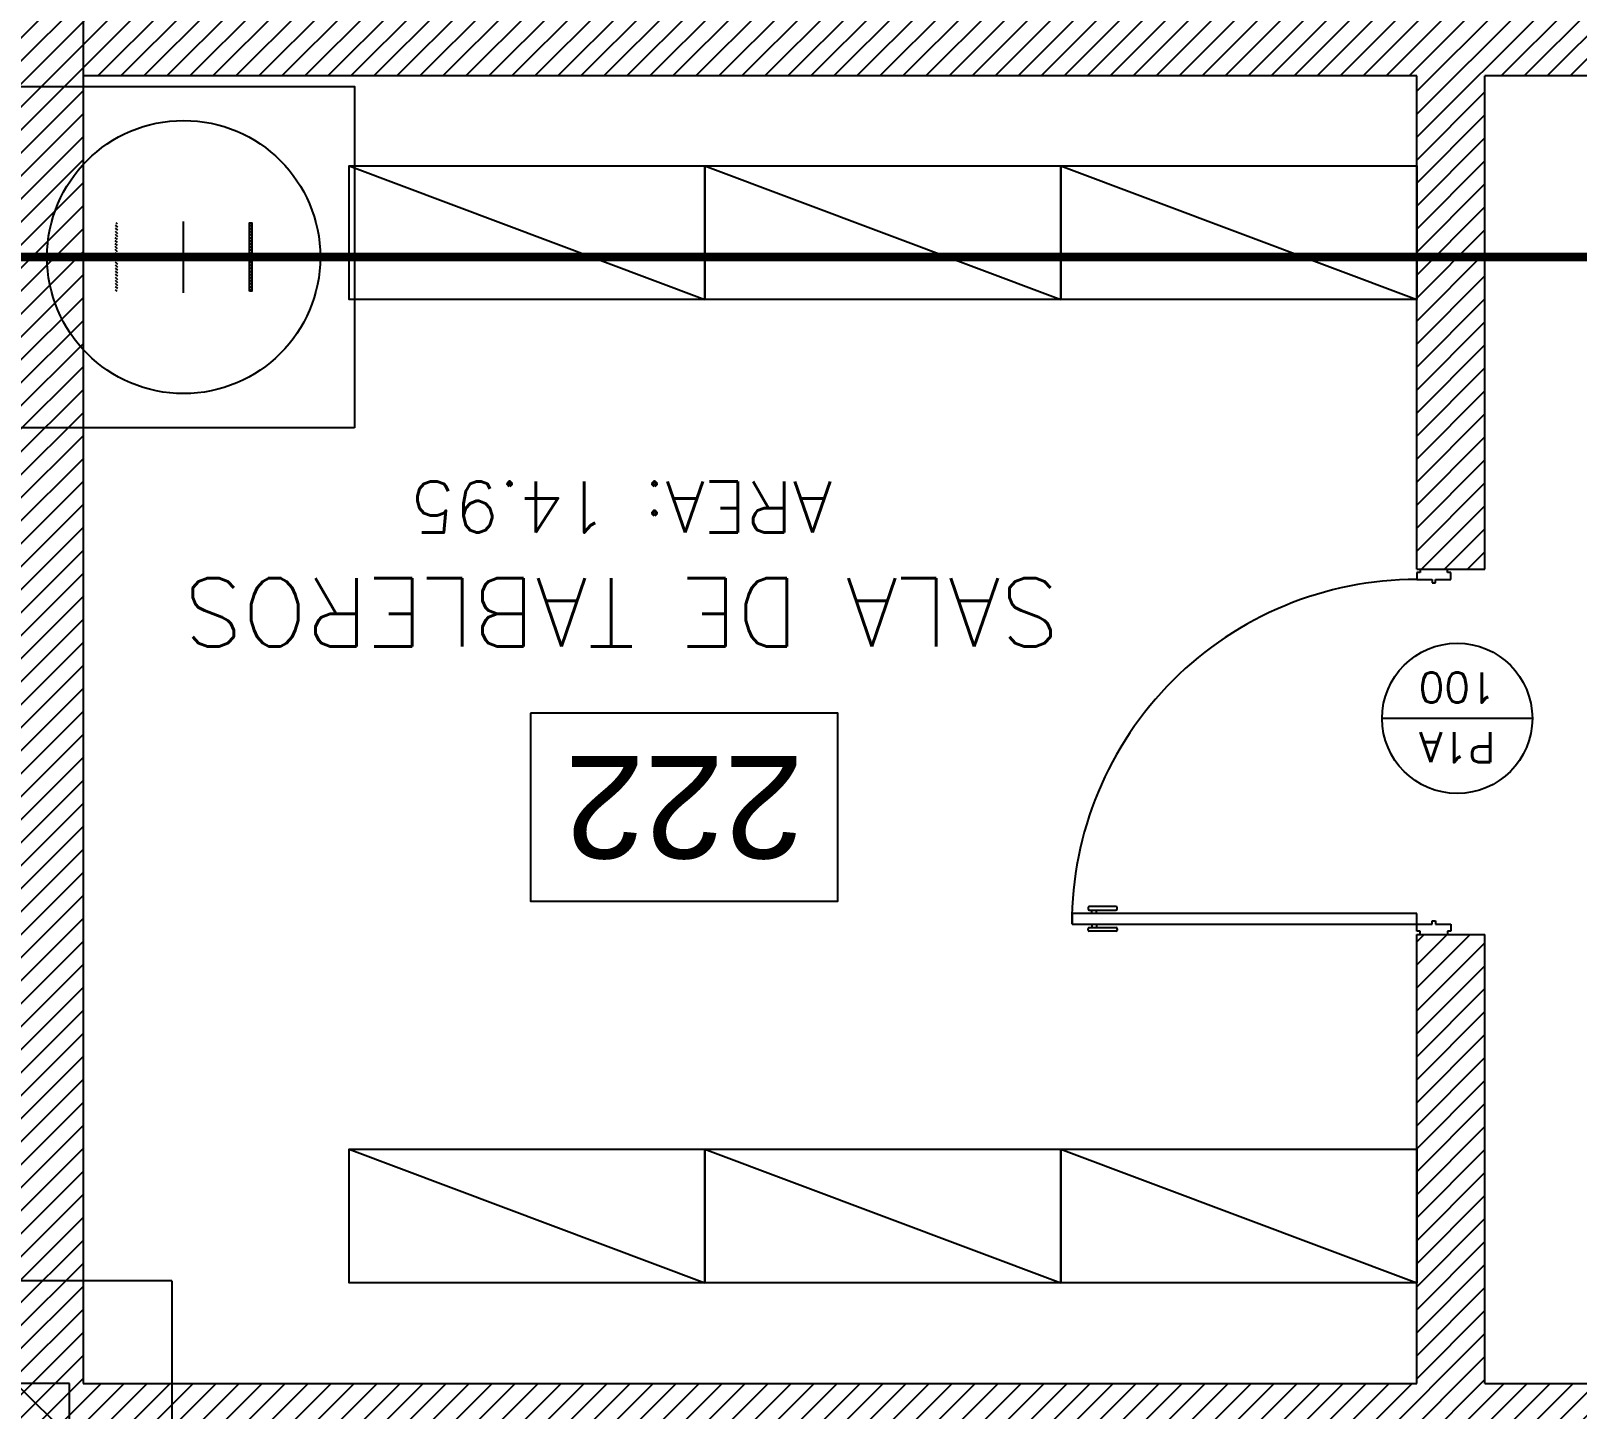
# Model space of a CAD drawing. Header units: millimetres. Extents: x 1478096 to 1808313, y 619971 to 762366.
# Drawn here: x 1524942 to 1529470, y 680452 to 684489 of the extents above; entities that cross this region are included whole.
import ezdxf
from ezdxf.enums import TextEntityAlignment as Align

# ---------------------------------------------------------------- set-up
doc = ezdxf.new("R2010")
doc.units = ezdxf.units.MM
doc.header["$LTSCALE"] = 10
doc.linetypes.add('CENTERX2', pattern=[4, 2.5, -0.5, 0.5, -0.5])
for name, color, linetype in [('0_Estructura', 251, 'Continuous'), ('A-HATCH-BLOQUE', 241, 'Continuous'), ('COSTAN-CAM-EJES', 251, 'CENTERX2'), ('DC-ARQ-0 TEXTOS', 7, 'Continuous'), ('DC-ARQ-CARPINTERIAS', 7, 'Continuous'), ('DC-ARQ-EQUIP.', 43, 'Continuous'), ('DC-ARQ-MURO BLOQUE', 181, 'Continuous'), ('TXT CARPINTERIAS', 2, 'Continuous')]:
    doc.layers.add(name, color=color, linetype=linetype)
doc.styles.add('ROMANS', font='romans')
doc.styles.get("Standard").update_dxf_attribs({"font": 'ARIAL.TTF'})
pattern_1 = [(225, (3172020.15, 1376323.114), (33.6759605, -33.6759605), [])]

# ---------------------------------------------------------------- blocks, each defined once
blk = doc.blocks.new('PUERTAS 01')
at = {"layer": 'DC-ARQ-CARPINTERIAS'}
for p, q in [((1639.6351, 694.4161), (1639.6251, 694.4161)), ((1639.6351, 694.4061), (1639.6351, 694.4161)), ((1639.7251, 694.4161), (1639.7151, 694.4161)), ((1639.7151, 694.4161), (1639.7151, 694.4061)), ((1639.6251, 694.3861), (1639.6251, 694.4061)), ((1639.6251, 694.4061), (1639.6351, 694.4061)), ((1639.6701, 694.3861), (1639.6251, 694.3861)), ((1639.6701, 694.3761), (1639.6701, 694.3861)), ((1639.6801, 694.3761), (1639.6701, 694.3761)), ((1639.7251, 694.3861), (1639.6801, 694.3861)), ((1639.6801, 694.3861), (1639.6801, 694.3761)), ((1639.7151, 694.4061), (1639.7251, 694.4061)), ((1639.7251, 694.4061), (1639.7251, 694.3861)), ((1639.7251, 694.3861), (1639.7251, 694.3542)), ((1640.7344, 694.3861), (1639.7251, 694.3861)), ((1640.6024, 694.3994), (1640.6024, 694.403)), ((1640.6059, 694.4065), (1640.6839, 694.4065)), ((1640.6839, 694.3959), (1640.6059, 694.3959)), ((1640.6625, 694.3861), (1640.6625, 694.3959)), ((1640.6766, 694.3861), (1640.6766, 694.3959)), ((1640.6874, 694.403), (1640.6874, 694.3994)), ((1640.7344, 694.3542), (1640.7344, 694.3861)), ((1639.7251, 694.3542), (1640.7344, 694.3542)), ((1640.6024, 694.3409), (1640.6024, 694.3373)), ((1640.6839, 694.3444), (1640.6059, 694.3444)), ((1640.6059, 694.3338), (1640.6839, 694.3338)), ((1640.6625, 694.3542), (1640.6625, 694.3444)), ((1640.6766, 694.3542), (1640.6766, 694.3444)), ((1640.6874, 694.3373), (1640.6874, 694.3409)), ((1639.6701, 693.3761), (1639.6251, 693.3761)), ((1639.6251, 693.3761), (1639.6251, 693.3561)), ((1639.6801, 693.3861), (1639.6701, 693.3861)), ((1639.6701, 693.3861), (1639.6701, 693.3761)), ((1639.6801, 693.3761), (1639.6801, 693.3861)), ((1639.7251, 693.3761), (1639.6801, 693.3761)), ((1639.7251, 693.3561), (1639.7251, 693.3761)), ((1639.6251, 693.3561), (1639.6351, 693.3561)), ((1639.6351, 693.3461), (1639.6251, 693.3461)), ((1639.6351, 693.3561), (1639.6351, 693.3461)), ((1639.7151, 693.3461), (1639.7151, 693.3561)), ((1639.7151, 693.3561), (1639.7251, 693.3561)), ((1639.7251, 693.3461), (1639.7151, 693.3461))]:
    blk.add_line(p, q, dxfattribs=at)
for centre, radius, start, end in [((1639.7251, 694.3861), 1.01, 270, 0), ((1640.6059, 694.403), 0.00354, 90, 180), ((1640.6059, 694.3994), 0.00354, 180, 270), ((1640.6839, 694.403), 0.00354, 0, 90), ((1640.6839, 694.3994), 0.00354, 270, 0), ((1640.6059, 694.3409), 0.00354, 90, 180), ((1640.6059, 694.3373), 0.00354, 180, 270), ((1640.6839, 694.3409), 0.00354, 0, 90), ((1640.6839, 694.3373), 0.00354, 270, 0)]:
    blk.add_arc(centre, radius, start, end, dxfattribs=at)
blk = doc.blocks.new('SIMB-CAR')
blk.add_line((-0.5, 0), (0.5, 0))
blk.add_circle((0, 0), 0.5)
at = {"style": 'ROMANS'}
for tag, p in [('TIPO', (0, 0.192)), ('NUMERO', (0, -0.205))]:
    blk.add_attdef(tag, text='', height=0.2, dxfattribs=at).set_placement(p, align=Align.MIDDLE)

msp = doc.modelspace()

# ---------------------------------------------------------------- hatches: boundary and pattern name
at = {"layer": '0_Estructura'}
h = msp.add_hatch(dxfattribs=at)
h.set_pattern_fill('ANSI31', color=256, scale=2, angle=-90, style=0)
h.set_pattern_definition([(315, (2596344.775, 6177466.3867), (4.4901280605, 4.4901280605), [])])
h.paths.add_polyline_path([(1525189.09, 683726.501), (1525189.09, 683926.501), (1525195.39, 683926.501), (1525195.39, 683726.501)])
h.paths.add_polyline_path([(1525582.79, 683726.501), (1525582.79, 683926.501), (1525589.09, 683926.501), (1525589.09, 683726.501)])
h.paths.add_polyline_path([(1525195.39, 683824.101), (1525195.39, 683828.901), (1525582.79, 683828.901), (1525582.79, 683824.101)])
h = msp.add_hatch(dxfattribs=at)
h.set_pattern_fill('ANSI31', color=256, scale=37.5, angle=90, style=0)
h.set_pattern_definition([(135, (939091.97, 2624147.77), (-84.189901, -84.189901), [])])
h.paths.add_polyline_path([(1516295.045, 663826.47), (1525055.046, 663826.47), (1525055.046, 665324.185), (1524889.541, 665324.185), (1524889.541, 665824.185), (1524855.046, 665824.185), (1524855.046, 664026.47), (1516495.045, 664026.47), (1516495.046, 665824.185), (1516295.046, 665824.185)])
h.paths.add_polyline_path([(1516295.046, 665824.185), (1516495.046, 665824.185), (1516495.048, 668826.47), (1517495.048, 668826.47), (1517495.048, 672926.47), (1524855.046, 672926.47), (1524855.046, 665824.185), (1524889.541, 665824.185), (1524889.541, 666324.185), (1525055.046, 666324.185), (1525055.046, 673126.47), (1525055.046, 674325.343), (1524889.541, 674325.343), (1524889.541, 674825.343), (1524855.046, 674825.343), (1524855.046, 673126.47), (1517295.048, 673126.47), (1517295.048, 669026.47), (1516295.048, 669026.47)])
h.paths.add_polyline_path([(1522092.046, 675726.47), (1524855.046, 675726.47), (1524855.046, 675926.47), (1522092.046, 675926.47)], flags=17)
h.paths.add_polyline_path([(1524855.046, 679116.47), (1522092.046, 679116.47), (1522092.046, 678926.47), (1524855.046, 678926.47), (1524855.046, 674825.343), (1524889.541, 674825.343), (1524889.541, 675325.343), (1525055.046, 675325.343), (1525055.046, 680527.061), (1522092.045, 680527.061), (1522092.065, 680326.745), (1524855.046, 680327.033)])
at = {"layer": 'A-HATCH-BLOQUE'}
h = msp.add_hatch(dxfattribs=at)
h.set_pattern_fill('ANSI31', color=256, scale=15, angle=180)
h.set_pattern_definition(pattern_1)
h.paths.add_polyline_path([(1532495.032, 699657.037), (1525095.031, 699657.037), (1524895.031, 699657.037), (1524895.031, 697707.254), (1525095.031, 697707.254), (1525095.031, 699457.037), (1532295.032, 699457.037), (1532295.033, 690257.037), (1525095.031, 690257.037), (1525095.031, 690057.037), (1532295.033, 690057.037), (1532295.033, 684557.037), (1525095.031, 684557.037), (1525095.031, 684357.037), (1529000.03, 684357.037), (1529000.03, 682912.039), (1529200.03, 682912.039), (1529200.03, 684357.037), (1532295.033, 684357.037), (1532295.033, 682977.037), (1532495.033, 682977.037)])
h = msp.add_hatch(dxfattribs=at)
h.set_pattern_fill('ANSI31', color=256, scale=15, angle=180)
h.set_pattern_definition(pattern_1)
h.paths.add_polyline_path([(1517495.031, 669026.451), (1517495.031, 669301.068), (1517295.033, 669301.068), (1517295.033, 669026.451), (1516295.034, 669026.451), (1516295.031, 664046.451), (1516295.031, 663826.45), (1518734.535, 663826.451), (1518734.535, 664026.451), (1516495.031, 664026.451), (1516495.031, 668826.451), (1524895.032, 668826.451), (1524895.032, 665076.451), (1523095.04, 665076.451), (1523095.04, 664026.451), (1520734.535, 664026.451), (1520734.535, 663826.451), (1523347.081, 663826.451), (1523347.081, 664026.451), (1523295.04, 664026.451), (1523295.04, 664876.451), (1524895.032, 664876.522), (1524895.032, 664026.451), (1524847.081, 664026.45), (1524847.081, 663826.45), (1525095.037, 663826.451), (1525095.037, 664026.451), (1525095.037, 669026.451), (1525095.031, 680327.041), (1532495.033, 680327.036), (1532495.033, 681907.037), (1532295.033, 681907.037), (1532295.033, 680527.036), (1529200.03, 680527.038), (1529200.03, 681842.039), (1529000.03, 681842.039), (1529000.03, 680527.038), (1525095.031, 680527.041), (1525095.031, 685037.493), (1524895.031, 685037.493), (1524895.031, 684966.129), (1524895.031, 680527.041), (1522092.03, 680527.041), (1522092.03, 680116.451), (1522292.053, 680116.451), (1522292.053, 680326.746), (1524895.032, 680327.017), (1524895.032, 679116.451), (1522092.031, 679116.451), (1522092.031, 678926.451), (1524895.032, 678926.451), (1524895.032, 675926.451), (1522092.031, 675926.451), (1522092.031, 675726.451), (1524895.032, 675726.451), (1524895.032, 673126.451), (1522092.07, 673126.451), (1522092.07, 672926.451), (1523695.032, 672926.451), (1524895.032, 672926.451), (1524895.032, 669026.451)])

# ---------------------------------------------------------------- linework, layer by layer
at = {"layer": '0_Estructura'}
for p, q in [((1525389.09, 683721.991), (1525389.09, 683931.012)), ((1525689.09, 683826.501), (1525089.09, 683826.501)), ((1525355.046, 680827.061), (1521792.013, 680827.061)), ((1525355.046, 680827.061), (1525355.046, 663526.47)), ((1525055.046, 680527.061), (1522092.045, 680527.061)), ((1525055.046, 673126.47), (1525055.046, 680527.061))]:
    msp.add_line(p, q, dxfattribs=at)
for points in [[(1525889.541, 683326.501), (1524889.541, 683326.501), (1524889.541, 684326.501), (1525889.541, 684326.501)], [(1525582.79, 683726.501), (1525582.79, 683926.501), (1525589.09, 683926.501), (1525589.09, 683726.501)], [(1525195.39, 683824.101), (1525195.39, 683828.901), (1525582.79, 683828.901), (1525582.79, 683824.101)]]:
    msp.add_lwpolyline(points, close=True, dxfattribs=at)
msp.add_circle((1525389.541, 683826.501), 400, dxfattribs=at)
at = {"layer": 'COSTAN-CAM-EJES', "const_width": 25}
msp.add_lwpolyline([(1478108.728, 683826.502), (1676824.92, 683826.502)], dxfattribs=at)
at = {"layer": 'DC-ARQ-0 TEXTOS'}
msp.add_lwpolyline([(1526405.179, 682490.071), (1526405.179, 681940.071), (1527305.179, 681940.071), (1527305.179, 682490.071)], close=True, dxfattribs=at)
at = {"layer": 'DC-ARQ-EQUIP.'}
for p, q in [((1525874.03, 684093.758), (1526916.03, 683701.758)), ((1526916.03, 684093.758), (1527958.03, 683701.758)), ((1527958.03, 684093.758), (1529000.03, 683701.758)), ((1525874.03, 681213.498), (1526916.03, 680821.498)), ((1526916.03, 681213.498), (1527958.03, 680821.498)), ((1527958.03, 681213.498), (1529000.03, 680821.498))]:
    msp.add_line(p, q, dxfattribs=at)
for points in [[(1526916.03, 684093.758), (1526916.03, 683701.758), (1525874.03, 683701.758), (1525874.03, 684093.758)], [(1527958.03, 684093.758), (1527958.03, 683701.758), (1526916.03, 683701.758), (1526916.03, 684093.758)], [(1529000.03, 684093.758), (1529000.03, 683701.758), (1527958.03, 683701.758), (1527958.03, 684093.758)], [(1526916.03, 681213.498), (1526916.03, 680821.498), (1525874.03, 680821.498), (1525874.03, 681213.498)], [(1527958.03, 681213.498), (1527958.03, 680821.498), (1526916.03, 680821.498), (1526916.03, 681213.498)], [(1529000.03, 681213.498), (1529000.03, 680821.498), (1527958.03, 680821.498), (1527958.03, 681213.498)]]:
    msp.add_lwpolyline(points, close=True, dxfattribs=at)
at = {"layer": 'DC-ARQ-MURO BLOQUE'}
for p, q in [((1525095.031, 685037.493), (1525095.031, 680527.041)), ((1525095.031, 684966.129), (1525095.031, 680527.041)), ((1529000.03, 684357.037), (1525095.031, 684357.037)), ((1529000.03, 682912.039), (1529000.03, 684357.037)), ((1532295.033, 684357.037), (1529200.03, 684357.037)), ((1529200.03, 682912.039), (1529200.03, 684357.037)), ((1529000.03, 682912.039), (1529200.03, 682912.039)), ((1529000.03, 680527.038), (1529000.03, 681842.039)), ((1529000.03, 681842.039), (1529200.03, 681842.039)), ((1529200.03, 680527.038), (1529200.03, 681842.039)), ((1525095.031, 680527.041), (1529000.03, 680527.038)), ((1529200.03, 680527.038), (1532295.033, 680527.036))]:
    msp.add_line(p, q, dxfattribs=at)

# ---------------------------------------------------------------- block references
at = {"layer": 'DC-ARQ-CARPINTERIAS', "xscale": 1000, "yscale": 1000, "zscale": 1000, "rotation": 180}
msp.add_blockref('PUERTAS 01', (3168725.145, 1376258.116), dxfattribs=at)
at = {"layer": 'TXT CARPINTERIAS', "xscale": 440.0000000000546, "yscale": 440.0000000000546, "zscale": 440.0000000000546, "rotation": 180}
msp.add_blockref('SIMB-CAR', (1529118.738, 682475.195), dxfattribs=at).add_auto_attribs({'NUMERO': '100', 'TIPO': 'P1A'})

# ---------------------------------------------------------------- texts
at = {"layer": 'DC-ARQ-0 TEXTOS', "attachment_point": 5, "rotation": 180}
for s, insert, char_height, width in [('{\\Fromans|c0;SALA DE TABLEROS\\P\\H0.75x;AREA: 14.95}', (1526671.721, 682927.593), 200, 3964.44731), ('222', (1526855.179, 682215.071), 300, 801.45132)]:
    msp.add_mtext(s, dxfattribs=dict(at, insert=insert, char_height=char_height, width=width))

doc.saveas('drawing.dxf')
